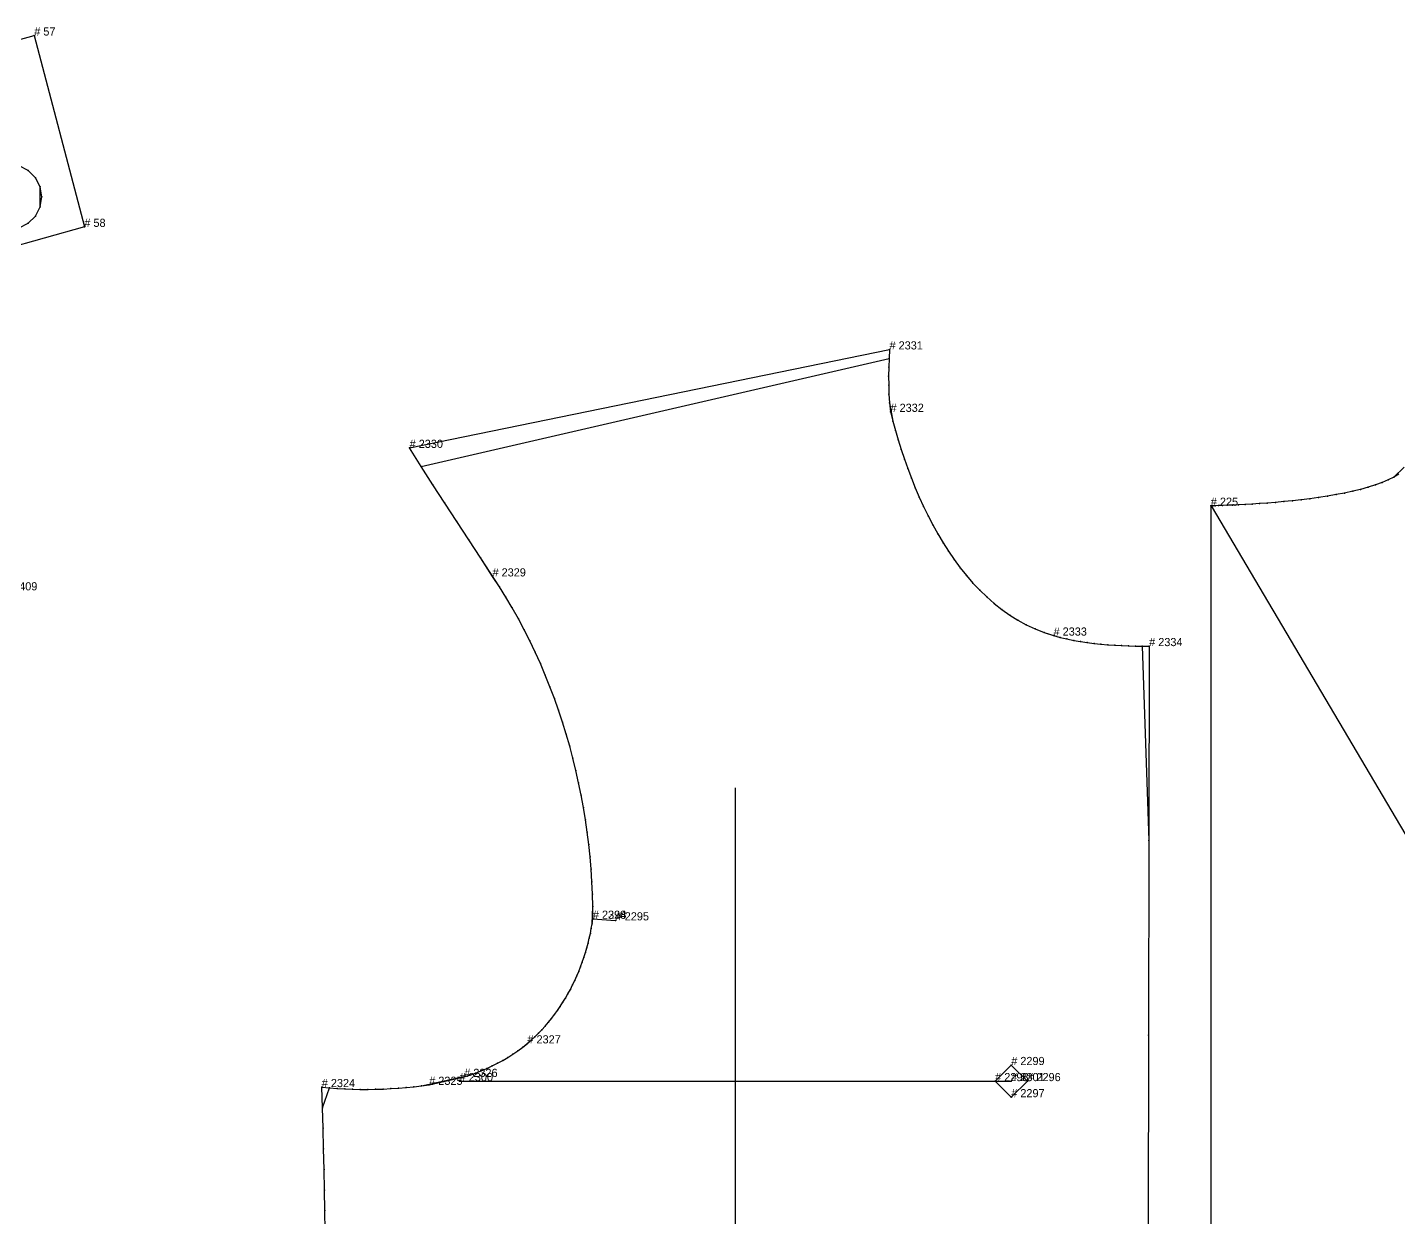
# Model space of a CAD drawing. Extents: x -129 to 180, y -125 to 336.
# Drawn here: x -17.7 to 24.36, y 198.87 to 235.39 of the extents above; entities that cross this region are included whole.
import ezdxf

# ---------------------------------------------------------------- set-up
doc = ezdxf.new("R2010")
doc.units = 0

# ---------------------------------------------------------------- blocks, each defined once
blk = doc.blocks.new('Pattern_69053_M')
at = {"layer": '1'}
blk.add_text('# 2409', height=0.25, dxfattribs=at).set_placement((-18.414282, 218.116043))
blk = doc.blocks.new('Pattern_71969_M')
at = {"layer": '1'}
blk.add_lwpolyline([(-8.562819, 198.45665), (-8.572392, 199.088104), (-8.5835, 199.719528), (-8.596334, 200.350922), (-8.611084, 200.982285), (-8.627935, 201.613602), (-8.647078, 202.244888), (-8.668701, 202.876129), (-8.43368, 202.853775), (-8.198328, 202.835846), (-7.962709, 202.822281), (-7.726901, 202.813049), (-7.490962, 202.808075), (-7.254971, 202.807312), (-7.018999, 202.810699), (-6.78311, 202.818207), (-6.547378, 202.829773), (-6.311869, 202.845322), (-6.076659, 202.864838), (-5.841812, 202.888245), (-5.607402, 202.915482), (-5.373498, 202.946518), (-4.299029, 203.18924), (-4.124276, 203.246124), (-3.9511, 203.30809), (-3.779757, 203.375168), (-3.610493, 203.447418), (-3.443565, 203.524872), (-3.279217, 203.607605), (-3.117704, 203.695663), (-2.959274, 203.789078), (-2.804179, 203.887924), (-2.652671, 203.992233), (-2.504999, 204.102066), (-2.361413, 204.217468), (-2.246328, 204.317871), (-2.134454, 204.421494), (-2.025795, 204.528183), (-1.920361, 204.637878), (-1.818157, 204.750443), (-1.719193, 204.865799), (-1.623474, 204.98381), (-1.531009, 205.10437), (-1.441803, 205.227402), (-1.355866, 205.352783), (-1.273202, 205.480408), (-1.193824, 205.610184), (-1.117733, 205.741974), (-1.044938, 205.875702), (-0.975448, 206.01123), (-0.909269, 206.148499), (-0.846409, 206.287354), (-0.786874, 206.427719), (-0.730674, 206.569473), (-0.677812, 206.712524), (-0.6283, 206.856766), (-0.582142, 207.002075), (-0.539347, 207.148361), (-0.499921, 207.295502), (-0.463872, 207.44342), (-0.431207, 207.59198), (-0.401933, 207.741089), (-0.376058, 207.890625), (-0.353589, 208.040512), (-0.356211, 208.418915), (-0.36625, 208.798187), (-0.383703, 209.178131), (-0.408568, 209.558487), (-0.440841, 209.939056), (-0.480523, 210.319595), (-0.527608, 210.69989), (-0.582095, 211.079712), (-0.643983, 211.458817), (-0.713269, 211.837006), (-0.789948, 212.21402), (-0.874023, 212.589661), (-0.965486, 212.963684), (-1.064337, 213.335876), (-1.170575, 213.706009), (-1.284196, 214.073853), (-1.405199, 214.439163), (-1.533579, 214.801743), (-1.669336, 215.161346), (-1.812466, 215.517746), (-1.962968, 215.870728), (-2.12084, 216.220062), (-2.286079, 216.565506), (-2.458682, 216.90686), (-2.638646, 217.243881), (-2.825971, 217.57634), (-3.020653, 217.904007), (-3.22269, 218.226669), (-3.43208, 218.544098), (-3.795084, 219.107666), (-4.162121, 219.66861), (-4.530804, 220.22847), (-4.898753, 220.788788), (-5.26358, 221.351105), (-5.622902, 221.916931), (-5.974334, 222.487854), (8.743371, 225.507965), (8.731208, 225.234283), (8.722101, 224.960526), (8.717525, 224.686737), (8.718962, 224.413055), (8.727881, 224.139526), (8.745764, 223.866241), (8.774084, 223.593292), (8.846956, 223.308716), (8.925829, 223.020798), (9.010821, 222.730255), (9.10206, 222.437851), (9.199668, 222.144363), (9.303772, 221.850525), (9.41449, 221.557083), (9.531948, 221.264801), (9.656273, 220.974442), (9.787583, 220.686737), (9.926006, 220.402466), (10.071665, 220.122345), (10.224682, 219.847168), (10.385181, 219.577652), (10.553288, 219.314575), (10.729124, 219.058685), (10.912813, 218.81073), (11.104481, 218.571457), (11.304249, 218.341629), (11.512241, 218.122009), (11.728582, 217.91333), (11.953396, 217.716354), (12.186806, 217.53183), (12.428932, 217.360519), (12.679905, 217.203171), (12.939842, 217.060532), (13.20887, 216.933365), (13.487114, 216.822418), (13.774694, 216.728439), (13.979525, 216.674103), (14.185493, 216.625977), (14.39249, 216.583725), (14.600414, 216.546982), (14.809147, 216.515411), (15.018587, 216.488663), (15.228628, 216.466385), (15.439157, 216.448212), (15.650068, 216.433823), (15.86125, 216.422852), (16.072601, 216.414963), (16.28401, 216.40979), (16.495367, 216.406998), (16.706566, 216.406219), (16.697268, 210.440353), (16.689905, 204.474487), (16.680632, 198.508652)], dxfattribs=at)
at = {"layer": '2'}
for p in [(8.743371, 225.507965), (8.743371, 225.507965), (8.774084, 223.593292), (8.774084, 223.593292), (-5.974334, 222.487854), (-5.974334, 222.487854), (-3.43208, 218.544098), (-3.43208, 218.544098), (13.774694, 216.728439), (13.774694, 216.728439), (16.706566, 216.406219), (16.706566, 216.406219), (-0.353589, 208.040512), (-0.353589, 208.040512), (-0.353589, 208.040512), (-0.353589, 208.040512), (0.344757, 207.991409), (0.344757, 207.991409), (-2.361413, 204.217468), (-2.361413, 204.217468), (12.477306, 203.553543), (12.477306, 203.553543), (-4.299029, 203.18924), (-4.299029, 203.18924), (-8.668701, 202.876129), (-8.668701, 202.876129), (-5.373498, 202.946518), (-5.373498, 202.946518), (-4.43944, 203.059616), (-4.43944, 203.059616), (11.983483, 203.059616), (11.983483, 203.059616), (12.477306, 203.059616), (12.477306, 203.059616), (12.971239, 203.059616), (12.971239, 203.059616), (12.971239, 203.059616), (12.971239, 203.059616), (12.477306, 202.565811), (12.477306, 202.565811)]:
    blk.add_point(p, dxfattribs=at)
at = {"layer": '3'}
for p in [(8.731208, 225.234283), (8.731208, 225.234283), (8.717525, 224.686737), (8.717525, 224.686737), (8.722101, 224.960526), (8.722101, 224.960526), (8.718962, 224.413055), (8.718962, 224.413055), (8.727881, 224.139526), (8.727881, 224.139526), (8.745764, 223.866241), (8.745764, 223.866241), (8.846956, 223.308716), (8.846956, 223.308716), (8.925829, 223.020798), (8.925829, 223.020798), (9.010821, 222.730255), (9.010821, 222.730255), (9.10206, 222.437851), (9.10206, 222.437851), (9.199668, 222.144363), (9.199668, 222.144363), (-5.622902, 221.916931), (-5.622902, 221.916931), (9.303772, 221.850525), (9.303772, 221.850525), (-5.26358, 221.351105), (-5.26358, 221.351105), (9.41449, 221.557083), (9.41449, 221.557083), (9.531948, 221.264801), (9.531948, 221.264801), (-4.898753, 220.788788), (-4.898753, 220.788788), (9.656273, 220.974442), (9.656273, 220.974442), (9.787583, 220.686737), (9.787583, 220.686737), (9.926006, 220.402466), (9.926006, 220.402466), (-4.530804, 220.22847), (-4.530804, 220.22847), (10.071665, 220.122345), (10.071665, 220.122345), (-4.162121, 219.66861), (-4.162121, 219.66861), (10.224682, 219.847168), (10.224682, 219.847168), (10.385181, 219.577652), (10.385181, 219.577652), (-3.795084, 219.107666), (-3.795084, 219.107666), (10.553288, 219.314575), (10.553288, 219.314575), (10.729124, 219.058685), (10.729124, 219.058685), (10.912813, 218.81073), (10.912813, 218.81073), (11.104481, 218.571457), (11.104481, 218.571457), (11.304249, 218.341629), (11.304249, 218.341629), (-3.22269, 218.226669), (-3.22269, 218.226669), (-3.020653, 217.904007), (-3.020653, 217.904007), (11.512241, 218.122009), (11.512241, 218.122009), (11.728582, 217.91333), (11.728582, 217.91333), (-2.825971, 217.57634), (-2.825971, 217.57634), (11.953396, 217.716354), (11.953396, 217.716354), (12.186806, 217.53183), (12.186806, 217.53183), (-2.638646, 217.243881), (-2.638646, 217.243881), (12.428932, 217.360519), (12.428932, 217.360519), (12.679905, 217.203171), (12.679905, 217.203171), (12.939842, 217.060532), (12.939842, 217.060532), (-2.458682, 216.90686), (-2.458682, 216.90686), (13.20887, 216.933365), (13.20887, 216.933365), (13.487114, 216.822418), (13.487114, 216.822418), (13.979525, 216.674103), (13.979525, 216.674103), (14.185493, 216.625977), (14.185493, 216.625977), (14.39249, 216.583725), (14.39249, 216.583725), (-2.286079, 216.565506), (-2.286079, 216.565506), (-2.12084, 216.220062), (-2.12084, 216.220062), (14.600414, 216.546982), (14.600414, 216.546982), (14.809147, 216.515411), (14.809147, 216.515411), (15.018587, 216.488663), (15.018587, 216.488663), (15.228628, 216.466385), (15.228628, 216.466385), (15.439157, 216.448212), (15.439157, 216.448212), (15.650068, 216.433823), (15.650068, 216.433823), (15.86125, 216.422852), (15.86125, 216.422852), (16.072601, 216.414963), (16.072601, 216.414963), (16.28401, 216.40979), (16.28401, 216.40979), (16.495367, 216.406998), (16.495367, 216.406998), (-1.962968, 215.870728), (-1.962968, 215.870728), (-1.812466, 215.517746), (-1.812466, 215.517746), (-1.669336, 215.161346), (-1.669336, 215.161346), (-1.533579, 214.801743), (-1.533579, 214.801743), (-1.405199, 214.439163), (-1.405199, 214.439163), (-1.284196, 214.073853), (-1.284196, 214.073853), (-1.170575, 213.706009), (-1.170575, 213.706009), (-1.064337, 213.335876), (-1.064337, 213.335876), (-0.965486, 212.963684), (-0.965486, 212.963684), (-0.874023, 212.589661), (-0.874023, 212.589661), (-0.789948, 212.21402), (-0.789948, 212.21402), (-0.713269, 211.837006), (-0.713269, 211.837006), (-0.643983, 211.458817), (-0.643983, 211.458817), (-0.582095, 211.079712), (-0.582095, 211.079712), (-0.527608, 210.69989), (-0.527608, 210.69989), (-0.480523, 210.319595), (-0.480523, 210.319595), (16.697268, 210.440353), (16.697268, 210.440353), (-0.440841, 209.939056), (-0.440841, 209.939056), (-0.408568, 209.558487), (-0.408568, 209.558487), (-0.383703, 209.178131), (-0.383703, 209.178131), (-0.36625, 208.798187), (-0.36625, 208.798187), (-0.356211, 208.418915), (-0.356211, 208.418915), (-0.401933, 207.741089), (-0.401933, 207.741089), (-0.376058, 207.890625), (-0.376058, 207.890625), (-0.463872, 207.44342), (-0.463872, 207.44342), (-0.431207, 207.59198), (-0.431207, 207.59198), (-0.582142, 207.002075), (-0.582142, 207.002075), (-0.539347, 207.148361), (-0.539347, 207.148361), (-0.499921, 207.295502), (-0.499921, 207.295502), (-0.730674, 206.569473), (-0.730674, 206.569473), (-0.677812, 206.712524), (-0.677812, 206.712524), (-0.6283, 206.856766), (-0.6283, 206.856766), (-0.909269, 206.148499), (-0.909269, 206.148499), (-0.846409, 206.287354), (-0.846409, 206.287354), (-0.786874, 206.427719), (-0.786874, 206.427719), (-1.117733, 205.741974), (-1.117733, 205.741974), (-1.044938, 205.875702), (-1.044938, 205.875702), (-0.975448, 206.01123), (-0.975448, 206.01123), (-1.441803, 205.227402), (-1.441803, 205.227402), (-1.355866, 205.352783), (-1.355866, 205.352783), (-1.273202, 205.480408), (-1.273202, 205.480408), (-1.193824, 205.610184), (-1.193824, 205.610184), (-1.719193, 204.865799), (-1.719193, 204.865799), (-1.623474, 204.98381), (-1.623474, 204.98381), (-1.531009, 205.10437), (-1.531009, 205.10437), (-2.134454, 204.421494), (-2.134454, 204.421494), (-2.025795, 204.528183), (-2.025795, 204.528183), (-1.920361, 204.637878), (-1.920361, 204.637878), (-1.818157, 204.750443), (-1.818157, 204.750443), (16.689905, 204.474487), (16.689905, 204.474487), (-2.652671, 203.992233), (-2.652671, 203.992233), (-2.504999, 204.102066), (-2.504999, 204.102066), (-2.246328, 204.317871), (-2.246328, 204.317871), (-3.279217, 203.607605), (-3.279217, 203.607605), (-3.117704, 203.695663), (-3.117704, 203.695663), (-2.959274, 203.789078), (-2.959274, 203.789078), (-2.804179, 203.887924), (-2.804179, 203.887924), (-4.124276, 203.246124), (-4.124276, 203.246124), (-3.9511, 203.30809), (-3.9511, 203.30809), (-3.779757, 203.375168), (-3.779757, 203.375168), (-3.610493, 203.447418), (-3.610493, 203.447418), (-3.443565, 203.524872), (-3.443565, 203.524872), (-8.43368, 202.853775), (-8.43368, 202.853775), (-8.198328, 202.835846), (-8.198328, 202.835846), (-7.962709, 202.822281), (-7.962709, 202.822281), (-7.726901, 202.813049), (-7.726901, 202.813049), (-7.490962, 202.808075), (-7.490962, 202.808075), (-7.254971, 202.807312), (-7.254971, 202.807312), (-7.018999, 202.810699), (-7.018999, 202.810699), (-6.78311, 202.818207), (-6.78311, 202.818207), (-6.547378, 202.829773), (-6.547378, 202.829773), (-6.311869, 202.845322), (-6.311869, 202.845322), (-6.076659, 202.864838), (-6.076659, 202.864838), (-5.841812, 202.888245), (-5.841812, 202.888245), (-5.607402, 202.915482), (-5.607402, 202.915482), (-8.647078, 202.244888), (-8.647078, 202.244888), (-8.627935, 201.613602), (-8.627935, 201.613602), (-8.611084, 200.982285), (-8.611084, 200.982285), (-8.596334, 200.350922), (-8.596334, 200.350922), (-8.5835, 199.719528), (-8.5835, 199.719528), (-8.572392, 199.088104), (-8.572392, 199.088104)]:
    blk.add_point(p, dxfattribs=at)
at = {"layer": '7'}
blk.add_line((4.018933, 194.059631), (4.018933, 212.059631), dxfattribs=at)
at = {"layer": '8'}
for points in [[(-0.353589, 208.040512), (0.344757, 207.991409)], [(-4.43944, 203.059616), (12.477306, 203.059616)]]:
    blk.add_lwpolyline(points, dxfattribs=at)
blk.add_lwpolyline([(12.971239, 203.059616), (12.477306, 202.565811), (11.983483, 203.059616), (12.477306, 203.553543), (12.971239, 203.059616)], close=True, dxfattribs=at)
at = {"layer": '84'}
blk.add_lwpolyline([(-8.562819, 198.45665), (-8.572392, 199.088104), (-8.5835, 199.719528), (-8.596334, 200.350922), (-8.611084, 200.982285), (-8.627935, 201.613602), (-8.647078, 202.244888), (-8.43368, 202.853775), (-8.198328, 202.835846), (-7.962709, 202.822281), (-7.726901, 202.813049), (-7.490962, 202.808075), (-7.254971, 202.807312), (-7.018999, 202.810699), (-6.78311, 202.818207), (-6.547378, 202.829773), (-6.311869, 202.845322), (-6.076659, 202.864838), (-5.841812, 202.888245), (-5.607402, 202.915482), (-4.124276, 203.246124), (-3.9511, 203.30809), (-3.779757, 203.375168), (-3.610493, 203.447418), (-3.443565, 203.524872), (-3.279217, 203.607605), (-3.117704, 203.695663), (-2.959274, 203.789078), (-2.804179, 203.887924), (-2.652671, 203.992233), (-2.504999, 204.102066), (-2.246328, 204.317871), (-2.134454, 204.421494), (-2.025795, 204.528183), (-1.920361, 204.637878), (-1.818157, 204.750443), (-1.719193, 204.865799), (-1.623474, 204.98381), (-1.531009, 205.10437), (-1.441803, 205.227402), (-1.355866, 205.352783), (-1.273202, 205.480408), (-1.193824, 205.610184), (-1.117733, 205.741974), (-1.044938, 205.875702), (-0.975448, 206.01123), (-0.909269, 206.148499), (-0.846409, 206.287354), (-0.786874, 206.427719), (-0.730674, 206.569473), (-0.677812, 206.712524), (-0.6283, 206.856766), (-0.582142, 207.002075), (-0.539347, 207.148361), (-0.499921, 207.295502), (-0.463872, 207.44342), (-0.431207, 207.59198), (-0.401933, 207.741089), (-0.376058, 207.890625), (-0.356211, 208.418915), (-0.36625, 208.798187), (-0.383703, 209.178131), (-0.408568, 209.558487), (-0.440841, 209.939056), (-0.480523, 210.319595), (-0.527608, 210.69989), (-0.582095, 211.079712), (-0.643983, 211.458817), (-0.713269, 211.837006), (-0.789948, 212.21402), (-0.874023, 212.589661), (-0.965486, 212.963684), (-1.064337, 213.335876), (-1.170575, 213.706009), (-1.284196, 214.073853), (-1.405199, 214.439163), (-1.533579, 214.801743), (-1.669336, 215.161346), (-1.812466, 215.517746), (-1.962968, 215.870728), (-2.12084, 216.220062), (-2.286079, 216.565506), (-2.458682, 216.90686), (-2.638646, 217.243881), (-2.825971, 217.57634), (-3.020653, 217.904007), (-3.22269, 218.226669), (-3.795084, 219.107666), (-4.162121, 219.66861), (-4.530804, 220.22847), (-4.898753, 220.788788), (-5.26358, 221.351105), (-5.622902, 221.916931), (8.731208, 225.234283), (8.722101, 224.960526), (8.717525, 224.686737), (8.718962, 224.413055), (8.727881, 224.139526), (8.745764, 223.866241), (8.846956, 223.308716), (8.925829, 223.020798), (9.010821, 222.730255), (9.10206, 222.437851), (9.199668, 222.144363), (9.303772, 221.850525), (9.41449, 221.557083), (9.531948, 221.264801), (9.656273, 220.974442), (9.787583, 220.686737), (9.926006, 220.402466), (10.071665, 220.122345), (10.224682, 219.847168), (10.385181, 219.577652), (10.553288, 219.314575), (10.729124, 219.058685), (10.912813, 218.81073), (11.104481, 218.571457), (11.304249, 218.341629), (11.512241, 218.122009), (11.728582, 217.91333), (11.953396, 217.716354), (12.186806, 217.53183), (12.428932, 217.360519), (12.679905, 217.203171), (12.939842, 217.060532), (13.20887, 216.933365), (13.487114, 216.822418), (13.979525, 216.674103), (14.185493, 216.625977), (14.39249, 216.583725), (14.600414, 216.546982), (14.809147, 216.515411), (15.018587, 216.488663), (15.228628, 216.466385), (15.439157, 216.448212), (15.650068, 216.433823), (15.86125, 216.422852), (16.072601, 216.414963), (16.28401, 216.40979), (16.495367, 216.406998), (16.697268, 210.440353), (16.689905, 204.474487), (16.680632, 198.508652)], dxfattribs=at)
at = {"layer": '85'}
for points in [[(0.344757, 207.991409)], [(12.477306, 203.059616)]]:
    blk.add_lwpolyline(points, dxfattribs=at)
at = {"layer": '1'}
for s, p in [('# 2331', (8.743371, 225.507965)), ('# 2332', (8.774084, 223.593292)), ('# 2330', (-5.974334, 222.487854)), ('# 2329', (-3.43208, 218.544098)), ('# 2333', (13.774694, 216.728439)), ('# 2334', (16.706566, 216.406219)), ('# 2328', (-0.353589, 208.040512)), ('# 2327', (-2.361413, 204.217468)), ('# 2324', (-8.668701, 202.876129)), ('# 2325', (-5.373498, 202.946518)), ('# 2326', (-4.299029, 203.18924))]:
    blk.add_text(s, height=0.25, dxfattribs=at).set_placement(p)
at = {"layer": '8'}
for s, p in [('# 2294', (-0.353589, 208.040512)), ('# 2295', (0.344757, 207.991409)), ('# 2299', (12.477306, 203.553543)), ('# 2300', (-4.43944, 203.059616)), ('# 2298', (11.983483, 203.059616)), ('# 2301', (12.477306, 203.059616)), ('# 2296', (12.971239, 203.059616)), ('# 2296', (12.971239, 203.059616)), ('# 2297', (12.477306, 202.565811))]:
    blk.add_text(s, height=0.25, dxfattribs=at).set_placement(p)
at = {"layer": '85'}
for s, p in [('# 2295', (0.344757, 207.991409)), ('# 2301', (12.477306, 203.059616))]:
    blk.add_text(s, height=0.25, dxfattribs=at).set_placement(p)
blk = doc.blocks.new('Pattern_516472_M')
at = {"layer": '1'}
blk.add_lwpolyline([(24.365641, 221.683136), (24.213461, 221.591003), (24.041494, 221.504883), (23.851582, 221.424545), (23.64554, 221.349808), (23.425203, 221.280472), (23.192389, 221.216339), (22.948935, 221.157196), (22.696663, 221.102844), (22.437397, 221.053101), (22.17297, 221.007736), (21.905207, 220.966553), (21.635931, 220.929382), (21.366978, 220.895966), (21.100172, 220.86615), (20.837332, 220.839722), (20.580296, 220.816467), (20.330881, 220.796204), (20.090925, 220.778717), (19.862244, 220.763809), (19.646675, 220.751266), (19.446039, 220.740906), (19.262165, 220.732513), (19.096876, 220.725906), (18.952007, 220.720856), (18.82938, 220.717178), (18.730824, 220.714676), (18.658165, 220.713135), (18.613228, 220.712357), (18.597843, 220.712143), (18.597843, 184.159256)], dxfattribs=at)
at = {"layer": '2'}
blk.add_point((18.597843, 220.712143), dxfattribs=at)
blk.add_point((18.597843, 220.712143), dxfattribs=at)
at = {"layer": '3'}
for p in [(23.192389, 221.216339), (23.192389, 221.216339), (23.425203, 221.280472), (23.425203, 221.280472), (23.64554, 221.349808), (23.64554, 221.349808), (23.851582, 221.424545), (23.851582, 221.424545), (24.041494, 221.504883), (24.041494, 221.504883), (24.213461, 221.591003), (24.213461, 221.591003), (20.090925, 220.778717), (20.090925, 220.778717), (20.330881, 220.796204), (20.330881, 220.796204), (20.580296, 220.816467), (20.580296, 220.816467), (20.837332, 220.839722), (20.837332, 220.839722), (21.100172, 220.86615), (21.100172, 220.86615), (21.366978, 220.895966), (21.366978, 220.895966), (21.635931, 220.929382), (21.635931, 220.929382), (21.905207, 220.966553), (21.905207, 220.966553), (22.17297, 221.007736), (22.17297, 221.007736), (22.437397, 221.053101), (22.437397, 221.053101), (22.696663, 221.102844), (22.696663, 221.102844), (22.948935, 221.157196), (22.948935, 221.157196), (18.613228, 220.712357), (18.613228, 220.712357), (18.658165, 220.713135), (18.658165, 220.713135), (18.730824, 220.714676), (18.730824, 220.714676), (18.82938, 220.717178), (18.82938, 220.717178), (18.952007, 220.720856), (18.952007, 220.720856), (19.096876, 220.725906), (19.096876, 220.725906), (19.262165, 220.732513), (19.262165, 220.732513), (19.446039, 220.740906), (19.446039, 220.740906), (19.646675, 220.751266), (19.646675, 220.751266), (19.862244, 220.763809), (19.862244, 220.763809)]:
    blk.add_point(p, dxfattribs=at)
at = {"layer": '84'}
blk.add_lwpolyline([(24.532328, 221.900238), (24.213461, 221.591003), (24.041494, 221.504883), (23.851582, 221.424545), (23.64554, 221.349808), (23.425203, 221.280472), (23.192389, 221.216339), (22.948935, 221.157196), (22.696663, 221.102844), (22.437397, 221.053101), (22.17297, 221.007736), (21.905207, 220.966553), (21.635931, 220.929382), (21.366978, 220.895966), (21.100172, 220.86615), (20.837332, 220.839722), (20.580296, 220.816467), (20.330881, 220.796204), (20.090925, 220.778717), (19.862244, 220.763809), (19.646675, 220.751266), (19.446039, 220.740906), (19.262165, 220.732513), (19.096876, 220.725906), (18.952007, 220.720856), (18.82938, 220.717178), (18.730824, 220.714676), (18.658165, 220.713135), (18.613228, 220.712357), (39.943443, 184.603989)], dxfattribs=at)
at = {"layer": '1'}
blk.add_text('# 225', height=0.25, dxfattribs=at).set_placement((18.597843, 220.712143))
blk = doc.blocks.new('Pattern_69054_M')
at = {"layer": '1'}
blk.add_lwpolyline([(-19.35025, 234.628586), (-17.48757, 235.137787), (-15.950186, 229.2677), (-18.416862, 228.576767)], dxfattribs=at)
at = {"layer": '2'}
for p in [(-17.48757, 235.137787), (-17.48757, 235.137787), (-17.259121, 230.18985), (-17.259121, 230.18985), (-15.950186, 229.2677), (-15.950186, 229.2677)]:
    blk.add_point(p, dxfattribs=at)
at = {"layer": '3'}
for p in [(-17.671335, 230.998856), (-17.671335, 230.998856), (-17.450104, 230.777649), (-17.450104, 230.777649), (-17.308065, 230.498856), (-17.308065, 230.498856), (-17.308065, 229.880844), (-17.308065, 229.880844), (-17.671335, 229.380844), (-17.671335, 229.380844), (-17.450102, 229.602051), (-17.450102, 229.602051)]:
    blk.add_point(p, dxfattribs=at)
at = {"layer": '8'}
blk.add_lwpolyline([(-18.259121, 231.18985), (-18.568136, 231.1409), (-18.846907, 230.998856), (-19.068136, 230.777649), (-19.210176, 230.498856), (-19.259121, 230.18985), (-19.210176, 229.880844), (-19.068136, 229.602051), (-18.846907, 229.380844), (-18.568136, 229.2388), (-18.259121, 229.18985), (-17.950104, 229.2388), (-17.671335, 229.380844), (-17.450102, 229.602051), (-17.308065, 229.880844), (-17.259121, 230.18985), (-17.308065, 230.498856), (-17.450104, 230.777649), (-17.671335, 230.998856), (-17.950104, 231.1409), (-18.259121, 231.18985)], close=True, dxfattribs=at)
at = {"layer": '85'}
blk.add_lwpolyline([(-18.568136, 231.1409), (-18.846907, 230.998856), (-19.068136, 230.777649), (-19.210176, 230.498856), (-19.210176, 229.880844), (-19.068136, 229.602051), (-18.846907, 229.380844), (-18.568136, 229.2388), (-17.950104, 229.2388), (-17.671335, 229.380844), (-17.450102, 229.602051), (-17.308065, 229.880844), (-17.308065, 230.498856), (-17.450104, 230.777649), (-17.671335, 230.998856), (-17.950104, 231.1409)], close=True, dxfattribs=at)
at = {"layer": '1'}
for s, p in [('# 57', (-17.48757, 235.137787)), ('# 58', (-15.950186, 229.2677))]:
    blk.add_text(s, height=0.25, dxfattribs=at).set_placement(p)

msp = doc.modelspace()

# ---------------------------------------------------------------- block references
at = {"layer": '1'}
for name in ['Pattern_69054_M', 'Pattern_69053_M', 'Pattern_516472_M', 'Pattern_71969_M']:
    msp.add_blockref(name, (0, 0), dxfattribs=at)

doc.saveas('drawing.dxf')
